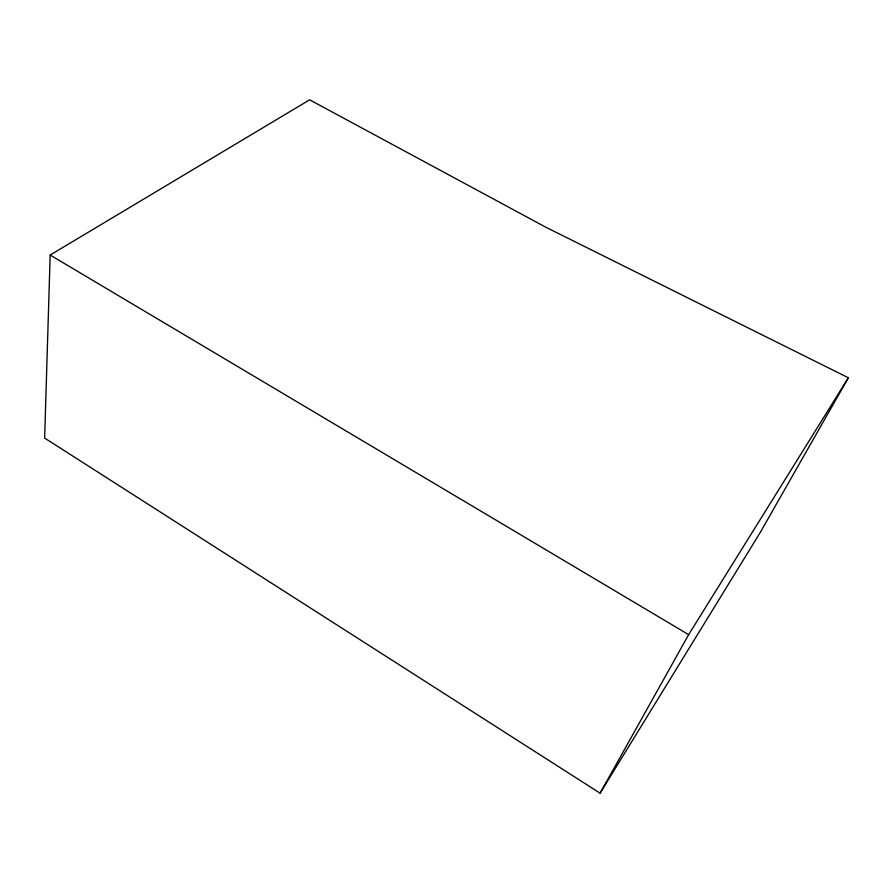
<?xml version="1.0" encoding="UTF-8"?>
<svg xmlns="http://www.w3.org/2000/svg" width="893" height="893" viewBox="0 0 893 893"><rect width="100%" height="100%" fill="white"/><g stroke="black" fill="none" stroke-linecap="round" stroke-linejoin="round"><path stroke-width="1.34" d="M50.164 255.041L44.65 438.072L600.085 793.185L760.434 532.15L848.35 377.772L545.824 227.224L309.648 99.815L50.164 255.041L688.637 634.655L600.085 793.185M688.637 634.655L848.35 377.772"/></g></svg>
